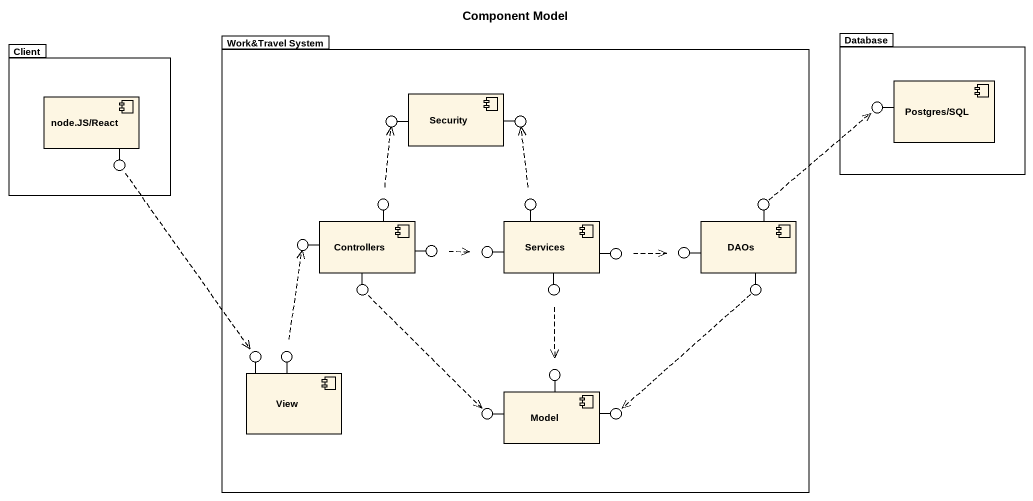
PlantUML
@startuml
title Component Model
package Client {
  component "node.JS/React" as node_JS_React
}
package "Work&Travel System" as Work_Travel_System {
  component Security
  component Controllers
  component Services
  component DAOs
  component View
  component Model
}
package "Database" as Database_ {
  component "Postgres/SQL" as Postgres_SQL
}
() " " as lollipop1
() " " as lollipop2
() " " as lollipop3
() " " as lollipop4
() " " as lollipop5
() " " as lollipop6
() " " as lollipop7
() " " as lollipop8
() " " as lollipop9
() " " as lollipop10
() " " as lollipop11
() " " as lollipop12
() " " as lollipop13
() " " as lollipop14
() " " as lollipop15
() " " as lollipop16
() " " as lollipop17
() " " as lollipop18
() " " as lollipop19
() " " as lollipop20
Security -left- lollipop1
Security -right- lollipop2
Postgres_SQL -left- lollipop3
node_JS_React -- lollipop4
Controllers -up- lollipop5
Services -up- lollipop6
DAOs -up- lollipop7
Controllers -left- lollipop8
Controllers -right- lollipop9
Services -left- lollipop10
Services -right- lollipop11
DAOs -left- lollipop12
Controllers -- lollipop13
Services -- lollipop14
DAOs -- lollipop15
View -up- lollipop16
View -up- lollipop17
Model -up- lollipop18
Model -left- lollipop19
Model -right- lollipop20
lollipop4 ..> lollipop16
lollipop5 .up.> lollipop1
lollipop6 .up.> lollipop2
lollipop7 .up.> lollipop3
lollipop9 .right.> lollipop10
lollipop11 .right.> lollipop12
lollipop13 ..> lollipop19
lollipop14 ..> lollipop18
lollipop15 ..> lollipop20
lollipop17 .up.> lollipop8
@enduml
